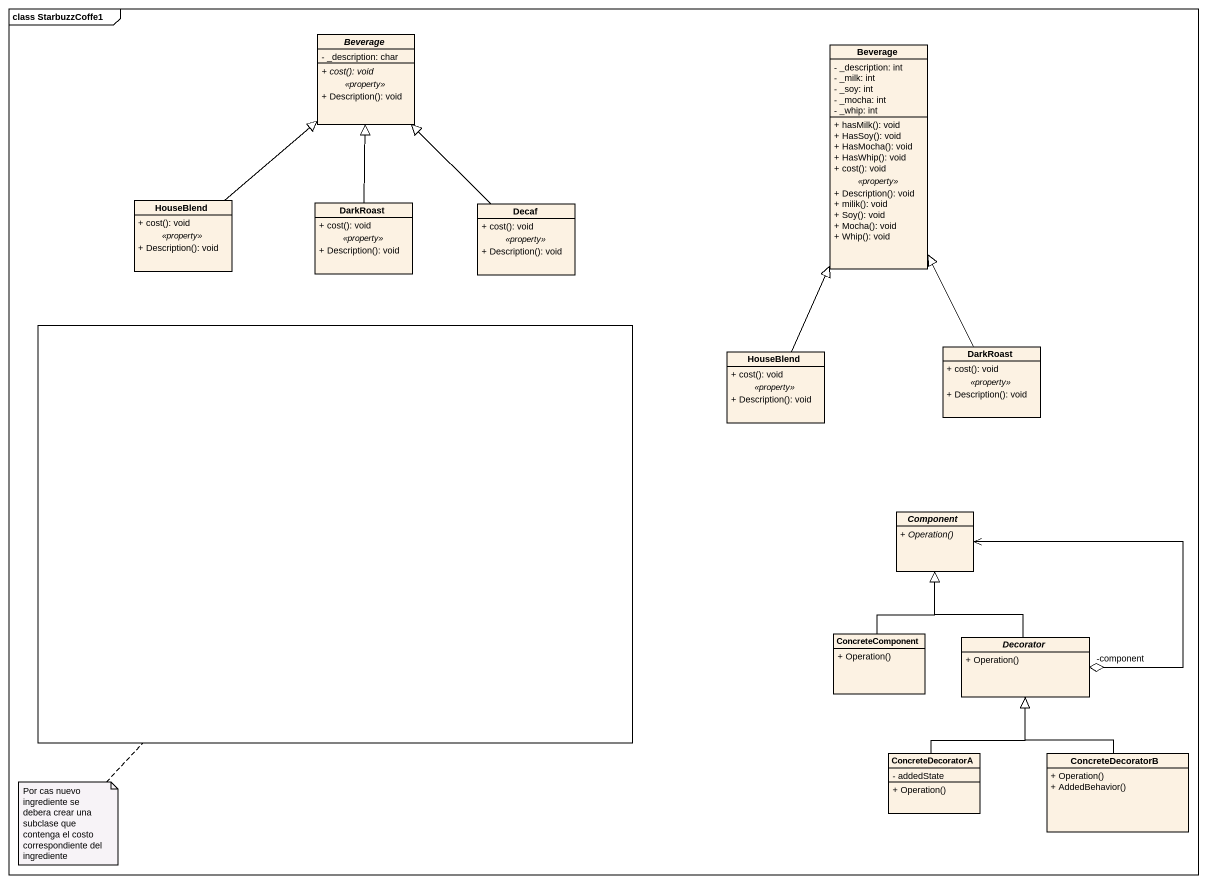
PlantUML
@startuml
mainframe class StarbuzzCoffe1
allowmixing
hide circle
hide empty members
skinparam classAttributeIconSize 0
abstract class Beverage {
  - _description: char
  --
  {abstract} + cost(): void
  .. <<property>> ..
  + Description(): void
}
class "Beverage" as Beverage_2 {
  - _description: int
  - _milk: int
  - _soy: int
  - _mocha: int
  - _whip: int
  --
  + hasMilk(): void
  + HasSoy(): void
  + HasMocha(): void
  + HasWhip(): void
  + cost(): void
  .. <<property>> ..
  + Description(): void
  + milik(): void
  + Soy(): void
  + Mocha(): void
  + Whip(): void
}
class HouseBlend {
  + cost(): void
  .. <<property>> ..
  + Description(): void
}
class DarkRoast {
  + cost(): void
  .. <<property>> ..
  + Description(): void
}
class Decaf {
  + cost(): void
  .. <<property>> ..
  + Description(): void
}
rectangle " " as rectangle1
class "HouseBlend" as HouseBlend_2 {
  + cost(): void
  .. <<property>> ..
  + Description(): void
}
class "DarkRoast" as DarkRoast_2 {
  + cost(): void
  .. <<property>> ..
  + Description(): void
}
abstract class "Component" as Component_ {
  {abstract} + Operation()
}
class ConcreteComponent {
  + Operation()
}
abstract class Decorator {
  + Operation()
}
class ConcreteDecoratorA {
  - addedState
  + Operation()
}
class ConcreteDecoratorB {
  + Operation()
  + AddedBehavior()
}
HouseBlend -up-|> Beverage
DarkRoast -up-|> Beverage
Decaf -up-|> Beverage
HouseBlend_2 -up-|> Beverage_2
DarkRoast_2 -up-|> Beverage_2
ConcreteComponent -up-|> Component_
Decorator "-component" o-up-> Component_
Decorator -up-|> Component_
ConcreteDecoratorA -up-|> Decorator
ConcreteDecoratorB -up-|> Decorator
note bottom of rectangle1 : Por cas nuevo ingrediente se debera crear una subclase que contenga el costo correspondiente del ingrediente
@enduml
